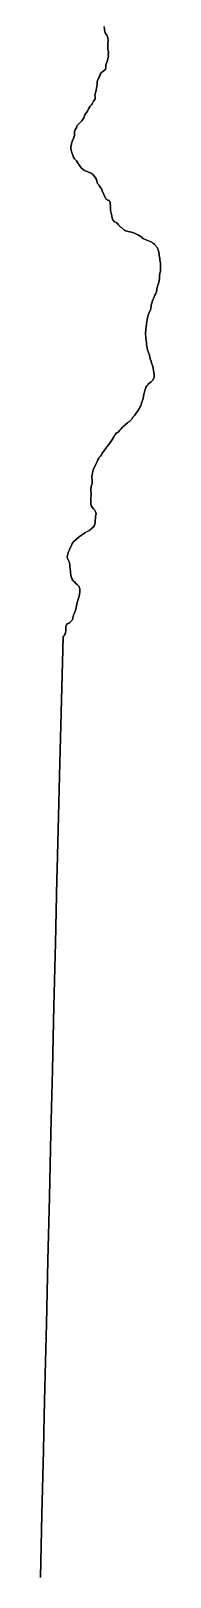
# Model space of a CAD drawing. Header units: inches. Extents: x 141448 to 685535, y 3466439 to 4099221.
# Drawn here: x 288528 to 291573, y 3940774 to 3979986 of the extents above; entities that cross this region are included whole.
import ezdxf

# ---------------------------------------------------------------- set-up
doc = ezdxf.new("R2010")
doc.units = ezdxf.units.IN
doc.header["$MEASUREMENT"] = 0
doc.layers.add('az_county', color=7, linetype='Continuous')

msp = doc.modelspace()

# ---------------------------------------------------------------- linework, layer by layer
at = {"layer": 'az_county'}
for points in [[(290139.3125, 3980101.5), (290162.71875, 3979967.25), (290171.21875, 3979934.75), (290207.3125, 3979881.75), (290235.8125, 3979815.25), (290245.3125, 3979741), (290237.09375, 3979670.25), (290238, 3979656.75), (290232.21875, 3979580.5), (290236.71875, 3979563.25), (290240.09375, 3979522.75), (290248.40625, 3979484.25), (290250.21875, 3979454.25), (290252.5, 3979444.25), (290252.5, 3979416.25), (290247.71875, 3979389.5), (290250.5, 3979348.5), (290248.71875, 3979322.25), (290239.21875, 3979277.75), (290228, 3979234.75), (290208.71875, 3979186.25), (290188.3125, 3979122.25), (290185.21875, 3979079.25), (290183.21875, 3979050.75), (290178.90625, 3979021), (290173.09375, 3979005.75), (290153.21875, 3978989.25), (290118, 3978968.5), (290109.90625, 3978959.5), (290071.40625, 3978926.75), (290044.90625, 3978886.75), (290039, 3978866.25), (290023.8125, 3978840.25), (290013.5, 3978816), (289995.8125, 3978786.25), (289966.09375, 3978707.75), (289962.09375, 3978660.75), (289964, 3978609.25), (289961.40625, 3978600.75), (289957.71875, 3978569), (289950.40625, 3978541.75), (289940.71875, 3978485.75), (289930, 3978437.5), (289922.3125, 3978420.5), (289910.8125, 3978340.75), (289916, 3978327.25), (289914, 3978259.25), (289908.3125, 3978250.25), (289872, 3978207.75), (289839.5, 3978140.25), (289818.21875, 3978110.25), (289787.5, 3978076.25), (289746.5, 3978010.25), (289725.40625, 3977966.75), (289702.09375, 3977929.75), (289694.40625, 3977913.75), (289669.90625, 3977880.5), (289655.3125, 3977855.25), (289638, 3977815.75), (289625.71875, 3977778.75), (289614.90625, 3977759.25), (289577.21875, 3977707.75), (289541.09375, 3977672.75), (289534.8125, 3977662.75), (289497.40625, 3977628.5), (289482.5, 3977617.25), (289458.71875, 3977588.25), (289449.8125, 3977567.75), (289439.90625, 3977532.5), (289404.6875, 3977483.25), (289399.375, 3977465.5), (289391.46875, 3977410), (289389.78125, 3977385), (289390.96875, 3977353.25), (289388.1875, 3977336.25), (289365.1875, 3977257.25), (289353.5625, 3977228.75), (289337.375, 3977214.25), (289337.6875, 3977198.25), (289334.96875, 3977187.5), (289313.5625, 3977126.75), (289300.1875, 3977042.25), (289297.78125, 3977015.25), (289303.875, 3976954), (289311.46875, 3976939.25), (289335.78125, 3976872.75), (289343.28125, 3976857.25), (289366.875, 3976787.75), (289387.375, 3976746.25), (289405.28125, 3976726.75), (289422.0625, 3976712.5), (289442.28125, 3976688.25), (289467.1875, 3976651.75), (289481.1875, 3976620.75), (289491.375, 3976612), (289500.875, 3976600.25), (289536.46875, 3976548), (289566.1875, 3976508.25), (289594.28125, 3976487.5), (289608.0625, 3976471.25), (289648.375, 3976445.25), (289654.46875, 3976444.25), (289662.28125, 3976437.75), (289708.96875, 3976422.25), (289745.1875, 3976403.75), (289769.375, 3976395.75), (289821.375, 3976371.5), (289846.6875, 3976352.75), (289864.5625, 3976336.25), (289900.875, 3976291.75), (289922.1875, 3976261.25), (289945.0625, 3976217.25), (289963.5625, 3976139.75), (289963.375, 3976129.5), (289972.875, 3976117.25), (290006.96875, 3976083.25), (290017.6875, 3976068.5), (290046.46875, 3976015.25), (290071.96875, 3975984.25), (290095.28125, 3975932.25), (290116.0625, 3975873.25), (290123.6875, 3975859.75), (290135.46875, 3975839.25), (290186.78125, 3975726.25), (290192.78125, 3975721.25), (290202.28125, 3975708.25), (290233.1875, 3975696.5), (290247.78125, 3975693.25), (290270.78125, 3975682.75), (290282.0625, 3975670.25), (290286.78125, 3975661.75), (290294.78125, 3975636.5), (290299.1875, 3975609.5), (290301.46875, 3975549), (290299.46875, 3975536.75), (290302.78125, 3975522.75), (290304.96875, 3975453.5), (290308.1875, 3975429), (290339.46875, 3975294.25), (290349.78125, 3975233.75), (290360.6875, 3975196.25), (290407.78125, 3975145), (290448.28125, 3975126.5), (290490.875, 3975090.25), (290505.375, 3975067.75), (290531.28125, 3975041), (290539.6875, 3975028.75), (290557.46875, 3975008.75), (290589.46875, 3974992.75), (290637.46875, 3974952.5), (290668.1875, 3974931.25), (290675.875, 3974919.25), (290727.96875, 3974904.25), (290748.6875, 3974900.75), (290754.1875, 3974897.5), (290835.5625, 3974881.25), (290914.96875, 3974855), (290962.0625, 3974833.25), (291011.5625, 3974807.25), (291054.375, 3974781.75), (291107.96875, 3974744.75), (291121.46875, 3974724.75), (291138.375, 3974712.25), (291271.6875, 3974666.75), (291355.0625, 3974627.75), (291380.875, 3974606.25), (291401.28125, 3974592.25), (291419.78125, 3974570), (291455.6875, 3974534.25), (291466.28125, 3974517), (291492.96875, 3974483.5), (291501.5625, 3974455.25), (291514.375, 3974426.25), (291526.28125, 3974383.75), (291540.5625, 3974307.75), (291539.6875, 3974294.75), (291551.28125, 3974218.75), (291554.1875, 3974199.75), (291553.96875, 3974186.75), (291566.28125, 3974132.75), (291570.78125, 3974086.75), (291573.0625, 3974021.25), (291569.1875, 3973893.75), (291556.5625, 3973846.75), (291549.78125, 3973785.75), (291545.0625, 3973762.75), (291547.46875, 3973730.25), (291546.0625, 3973696.25), (291529.1875, 3973616.25), (291513.28125, 3973559.25), (291505.6875, 3973545.25), (291501.6875, 3973525.25), (291490.46875, 3973490), (291467.28125, 3973368.25), (291442.1875, 3973308.25), (291429.46875, 3973283.5), (291402.46875, 3973216.75), (291385.28125, 3973182.75), (291360.78125, 3973121), (291360.46875, 3973109.25), (291337.46875, 3973031), (291323.375, 3972939), (291305.875, 3972890.5), (291295.6875, 3972870.5), (291292.96875, 3972857.25), (291287.78125, 3972843.75), (291276.96875, 3972823.75), (291262.6875, 3972778.75), (291244.78125, 3972710.25), (291233.1875, 3972654.75), (291227.28125, 3972613.75), (291226.0625, 3972605.25), (291219.46875, 3972583), (291216.28125, 3972554.5), (291214.1875, 3972522.25), (291206.46875, 3972497.25), (291205.1875, 3972485.75), (291202.0625, 3972426.75), (291198.1875, 3972402.75), (291194.28125, 3972340.75), (291201.78125, 3972189), (291206.46875, 3972163.25), (291220.96875, 3972038.5), (291220.1875, 3972023.75), (291224.6875, 3971993.75), (291245.6875, 3971901.5), (291288.875, 3971766), (291291.78125, 3971750), (291299.46875, 3971727.25), (291312.96875, 3971674.25), (291331.78125, 3971613.25), (291334.0625, 3971595.75), (291373.78125, 3971476.25), (291397.78125, 3971384.75), (291406.78125, 3971319.25), (291410.6875, 3971276.75), (291408.5625, 3971201.5), (291390.1875, 3971146.25), (291380.1875, 3971129.75), (291334.96875, 3971084.25), (291257.15625, 3971026.75), (291247.9375, 3971014.75), (291227.34375, 3970989), (291201.75, 3970939.25), (291181.53125, 3970889.25), (291171.34375, 3970855.75), (291166.75, 3970829), (291145.84375, 3970767), (291138.65625, 3970720), (291133.15625, 3970665.25), (291117.15625, 3970610.25), (291093.9375, 3970557.25), (291088.25, 3970541), (291081.75, 3970511.75), (291070.4375, 3970481.75), (291051.65625, 3970448.5), (291040.9375, 3970423), (290998.4375, 3970350.25), (290958.65625, 3970294.25), (290928.25, 3970256.75), (290912.65625, 3970229.5), (290871.75, 3970187.75), (290851.75, 3970150.75), (290840.53125, 3970135), (290782.4375, 3970081.25), (290755.25, 3970063.75), (290733.65625, 3970047), (290668.75, 3969988.5), (290624.84375, 3969954.75), (290607.4375, 3969936), (290564.65625, 3969886.25), (290544.75, 3969859.25), (290494.65625, 3969813.75), (290471.84375, 3969796.25), (290460.15625, 3969790.25), (290422.34375, 3969749.25), (290387.4375, 3969695.25), (290373.03125, 3969669.25), (290369.25, 3969658.75), (290338.03125, 3969606.75), (290295.75, 3969551.5), (290260.25, 3969496.25), (290206.34375, 3969428.75), (290190.75, 3969409.25), (290154.65625, 3969356.25), (290138.4375, 3969328.25), (290094.25, 3969274), (290074.9375, 3969236.75), (290048.25, 3969203.75), (290040.75, 3969191.5), (290018.4375, 3969167.75), (290011.4375, 3969153.25), (289985.9375, 3969112.75), (289941.34375, 3969011.25), (289898.25, 3968932.75), (289863.65625, 3968857.25), (289854.03125, 3968818.25), (289846.75, 3968771.5), (289837.25, 3968739.25), (289829.75, 3968677), (289828.34375, 3968656.75), (289835.65625, 3968596.25), (289837.75, 3968512), (289820.53125, 3968456), (289817.84375, 3968432.75), (289810.15625, 3968404.25), (289804.25, 3968364.5), (289803.9375, 3968340.25), (289808.53125, 3968312.5), (289811.65625, 3968267.75), (289811.125, 3968221.5), (289812.71875, 3968201.75), (289808.3125, 3968133), (289802.21875, 3968085.25), (289801.40625, 3968016.25), (289806.40625, 3967969.75), (289816.625, 3967950.25), (289841.21875, 3967910.25), (289874.5, 3967869.75), (289894.21875, 3967840.25), (289907.625, 3967820.25), (289925.625, 3967792.75), (289934, 3967773.75), (289938, 3967750.25), (289930.125, 3967704), (289923.125, 3967674.75), (289922.40625, 3967663.75), (289911.21875, 3967541.25), (289912.625, 3967507.5), (289894.90625, 3967451.5), (289871.71875, 3967410.25), (289805.5, 3967346.25), (289787.625, 3967332.25), (289766.625, 3967319.75), (289756.125, 3967310.25), (289711.21875, 3967289.75), (289649.625, 3967255.25), (289510.125, 3967156.25), (289445.21875, 3967100.75), (289374.625, 3967035.25), (289335.5, 3966984.25), (289314.71875, 3966939.25), (289294.125, 3966902.25), (289267.125, 3966842.75), (289260.8125, 3966822.5), (289233.125, 3966755.75), (289221.71875, 3966721.75), (289219.71875, 3966707.5), (289210.21875, 3966680.75), (289209.21875, 3966649), (289216.71875, 3966606.25), (289254.3125, 3966518.25), (289268.90625, 3966457.25), (289270.21875, 3966415.75), (289290.71875, 3966273.25), (289293.5, 3966239), (289297.21875, 3966194.75), (289304, 3966152), (289319.90625, 3966100.5), (289350.125, 3966053.25), (289374.8125, 3966024.75), (289390, 3966011.25), (289423.8125, 3965974.25), (289469.3125, 3965937.75), (289499.625, 3965901.75), (289512.125, 3965876.75), (289523.40625, 3965841.75), (289526.21875, 3965821), (289526.90625, 3965776.25), (289513.625, 3965686.25), (289498.21875, 3965624), (289492.5, 3965604.5), (289479.90625, 3965574.75), (289464.625, 3965516.75), (289459.90625, 3965488.25), (289440.71875, 3965407.75), (289436.5, 3965360.75), (289423.8125, 3965323), (289421.21875, 3965307.75), (289414.3125, 3965296.75), (289397.8125, 3965245.25), (289366.40625, 3965169.75), (289349.71875, 3965103.25), (289349.625, 3965091.25), (289345.625, 3965071.75), (289333.71875, 3965046.75), (289325, 3965031.5), (289274.90625, 3964983.25), (289247.71875, 3964967), (289228.125, 3964960.5), (289206.5, 3964946.75), (289186.125, 3964926.75), (289175.21875, 3964891.25), (289172.625, 3964872.5), (289170.5, 3964849.75), (289171.21875, 3964807.75), (289169, 3964770.5), (289160.5, 3964724.75), (289151.625, 3964696.75), (289139.6875, 3964670), (289116.6875, 3964638), (289104.875, 3964628), (289100.59375, 3964621.25), (289100.28125, 3964613), (289061.28125, 3963017.75), (289021.875, 3961422.75), (288988.5625, 3960075.75), (288955.34375, 3958732.75), (288946.34375, 3958472), (288908.0625, 3956862), (288869.8125, 3955250), (288831.625, 3953642.25), (288793.3125, 3952030), (288755.09375, 3950419.5), (288716.78125, 3948805), (288678.59375, 3947196.75), (288640.5625, 3945590), (288623.46875, 3944866), (288604.46875, 3943980.5), (288566.125, 3942373.5), (288527.71875, 3940764.5)], [(288527.71875, 3940764.5), (288566.125, 3942373.5), (288604.46875, 3943980.5), (288623.46875, 3944866), (288640.5625, 3945590), (288678.59375, 3947196.75), (288716.78125, 3948805), (288755.09375, 3950419.5), (288793.3125, 3952030), (288831.625, 3953642.25), (288869.8125, 3955250), (288908.0625, 3956862), (288946.34375, 3958472), (288955.34375, 3958732.75), (288988.5625, 3960075.75), (289021.875, 3961422.75), (289061.28125, 3963017.75), (289100.28125, 3964613), (289100.59375, 3964621.25), (289104.875, 3964628), (289116.6875, 3964638), (289139.6875, 3964670), (289151.625, 3964696.75), (289160.5, 3964724.75), (289169, 3964770.5), (289171.21875, 3964807.75), (289170.5, 3964849.75), (289172.625, 3964872.5), (289175.21875, 3964891.25), (289186.125, 3964926.75), (289206.5, 3964946.75), (289228.125, 3964960.5), (289247.71875, 3964967), (289274.90625, 3964983.25), (289325, 3965031.5), (289333.71875, 3965046.75), (289345.625, 3965071.75), (289349.625, 3965091.25), (289349.71875, 3965103.25), (289366.40625, 3965169.75), (289397.8125, 3965245.25), (289414.3125, 3965296.75), (289421.21875, 3965307.75), (289423.8125, 3965323), (289436.5, 3965360.75), (289440.71875, 3965407.75), (289459.90625, 3965488.25), (289464.625, 3965516.75), (289479.90625, 3965574.75), (289492.5, 3965604.5), (289498.21875, 3965624), (289513.625, 3965686.25), (289526.90625, 3965776.25), (289526.21875, 3965821), (289523.40625, 3965841.75), (289512.125, 3965876.75), (289499.625, 3965901.75), (289469.3125, 3965937.75), (289423.8125, 3965974.25), (289390, 3966011.25), (289374.8125, 3966024.75), (289350.125, 3966053.25), (289319.90625, 3966100.5), (289304, 3966152), (289297.21875, 3966194.75), (289293.5, 3966239), (289290.71875, 3966273.25), (289270.21875, 3966415.75), (289268.90625, 3966457.25), (289254.3125, 3966518.25), (289216.71875, 3966606.25), (289209.21875, 3966649), (289210.21875, 3966680.75), (289219.71875, 3966707.5), (289221.71875, 3966721.75), (289233.125, 3966755.75), (289260.8125, 3966822.5), (289267.125, 3966842.75), (289294.125, 3966902.25), (289314.71875, 3966939.25), (289335.5, 3966984.25), (289374.625, 3967035.25), (289445.21875, 3967100.75), (289510.125, 3967156.25), (289649.625, 3967255.25), (289711.21875, 3967289.75), (289756.125, 3967310.25), (289766.625, 3967319.75), (289787.625, 3967332.25), (289805.5, 3967346.25), (289871.71875, 3967410.25), (289894.90625, 3967451.5), (289912.625, 3967507.5), (289911.21875, 3967541.25), (289922.40625, 3967663.75), (289923.125, 3967674.75), (289930.125, 3967704), (289938, 3967750.25), (289934, 3967773.75), (289925.625, 3967792.75), (289907.625, 3967820.25), (289894.21875, 3967840.25), (289874.5, 3967869.75), (289841.21875, 3967910.25), (289816.625, 3967950.25), (289806.40625, 3967969.75), (289801.40625, 3968016.25), (289802.21875, 3968085.25), (289808.3125, 3968133), (289812.71875, 3968201.75), (289811.125, 3968221.5), (289811.65625, 3968267.75), (289808.53125, 3968312.5), (289803.9375, 3968340.25), (289804.25, 3968364.5), (289810.15625, 3968404.25), (289817.84375, 3968432.75), (289820.53125, 3968456), (289837.75, 3968512), (289835.65625, 3968596.25), (289828.34375, 3968656.75), (289829.75, 3968677), (289837.25, 3968739.25), (289846.75, 3968771.5), (289854.03125, 3968818.25), (289863.65625, 3968857.25), (289898.25, 3968932.75), (289941.34375, 3969011.25), (289985.9375, 3969112.75), (290011.4375, 3969153.25), (290018.4375, 3969167.75), (290040.75, 3969191.5), (290048.25, 3969203.75), (290074.9375, 3969236.75), (290094.25, 3969274), (290138.4375, 3969328.25), (290154.65625, 3969356.25), (290190.75, 3969409.25), (290206.34375, 3969428.75), (290260.25, 3969496.25), (290295.75, 3969551.5), (290338.03125, 3969606.75), (290369.25, 3969658.75), (290373.03125, 3969669.25), (290387.4375, 3969695.25), (290422.34375, 3969749.25), (290460.15625, 3969790.25), (290471.84375, 3969796.25), (290494.65625, 3969813.75), (290544.75, 3969859.25), (290564.65625, 3969886.25), (290607.4375, 3969936), (290624.84375, 3969954.75), (290668.75, 3969988.5), (290733.65625, 3970047), (290755.25, 3970063.75), (290782.4375, 3970081.25), (290840.53125, 3970135), (290851.75, 3970150.75), (290871.75, 3970187.75), (290912.65625, 3970229.5), (290928.25, 3970256.75), (290958.65625, 3970294.25), (290998.4375, 3970350.25), (291040.9375, 3970423), (291051.65625, 3970448.5), (291070.4375, 3970481.75), (291081.75, 3970511.75), (291088.25, 3970541), (291093.9375, 3970557.25), (291117.15625, 3970610.25), (291133.15625, 3970665.25), (291138.65625, 3970720), (291145.84375, 3970767), (291166.75, 3970829), (291171.34375, 3970855.75), (291181.53125, 3970889.25), (291201.75, 3970939.25), (291227.34375, 3970989), (291247.9375, 3971014.75), (291257.15625, 3971026.75), (291334.96875, 3971084.25), (291380.1875, 3971129.75), (291390.1875, 3971146.25), (291408.5625, 3971201.5), (291410.6875, 3971276.75), (291406.78125, 3971319.25), (291397.78125, 3971384.75), (291373.78125, 3971476.25), (291334.0625, 3971595.75), (291331.78125, 3971613.25), (291312.96875, 3971674.25), (291299.46875, 3971727.25), (291291.78125, 3971750), (291288.875, 3971766), (291245.6875, 3971901.5), (291224.6875, 3971993.75), (291220.1875, 3972023.75), (291220.96875, 3972038.5), (291206.46875, 3972163.25), (291201.78125, 3972189), (291194.28125, 3972340.75), (291198.1875, 3972402.75), (291202.0625, 3972426.75), (291205.1875, 3972485.75), (291206.46875, 3972497.25), (291214.1875, 3972522.25), (291216.28125, 3972554.5), (291219.46875, 3972583), (291226.0625, 3972605.25), (291227.28125, 3972613.75), (291233.1875, 3972654.75), (291244.78125, 3972710.25), (291262.6875, 3972778.75), (291276.96875, 3972823.75), (291287.78125, 3972843.75), (291292.96875, 3972857.25), (291295.6875, 3972870.5), (291305.875, 3972890.5), (291323.375, 3972939), (291337.46875, 3973031), (291360.46875, 3973109.25), (291360.78125, 3973121), (291385.28125, 3973182.75), (291402.46875, 3973216.75), (291429.46875, 3973283.5), (291442.1875, 3973308.25), (291467.28125, 3973368.25), (291490.46875, 3973490), (291501.6875, 3973525.25), (291505.6875, 3973545.25), (291513.28125, 3973559.25), (291529.1875, 3973616.25), (291546.0625, 3973696.25), (291547.46875, 3973730.25), (291545.0625, 3973762.75), (291549.78125, 3973785.75), (291556.5625, 3973846.75), (291569.1875, 3973893.75), (291573.0625, 3974021.25), (291570.78125, 3974086.75), (291566.28125, 3974132.75), (291553.96875, 3974186.75), (291554.1875, 3974199.75), (291551.28125, 3974218.75), (291539.6875, 3974294.75), (291540.5625, 3974307.75), (291526.28125, 3974383.75), (291514.375, 3974426.25), (291501.5625, 3974455.25), (291492.96875, 3974483.5), (291466.28125, 3974517), (291455.6875, 3974534.25), (291419.78125, 3974570), (291401.28125, 3974592.25), (291380.875, 3974606.25), (291355.0625, 3974627.75), (291271.6875, 3974666.75), (291138.375, 3974712.25), (291121.46875, 3974724.75), (291107.96875, 3974744.75), (291054.375, 3974781.75), (291011.5625, 3974807.25), (290962.0625, 3974833.25), (290914.96875, 3974855), (290835.5625, 3974881.25), (290754.1875, 3974897.5), (290748.6875, 3974900.75), (290727.96875, 3974904.25), (290675.875, 3974919.25), (290668.1875, 3974931.25), (290637.46875, 3974952.5), (290589.46875, 3974992.75), (290557.46875, 3975008.75), (290539.6875, 3975028.75), (290531.28125, 3975041), (290505.375, 3975067.75), (290490.875, 3975090.25), (290448.28125, 3975126.5), (290407.78125, 3975145), (290360.6875, 3975196.25), (290349.78125, 3975233.75), (290339.46875, 3975294.25), (290308.1875, 3975429), (290304.96875, 3975453.5), (290302.78125, 3975522.75), (290299.46875, 3975536.75), (290301.46875, 3975549), (290299.1875, 3975609.5), (290294.78125, 3975636.5), (290286.78125, 3975661.75), (290282.0625, 3975670.25), (290270.78125, 3975682.75), (290247.78125, 3975693.25), (290233.1875, 3975696.5), (290202.28125, 3975708.25), (290192.78125, 3975721.25), (290186.78125, 3975726.25), (290135.46875, 3975839.25), (290123.6875, 3975859.75), (290116.0625, 3975873.25), (290095.28125, 3975932.25), (290071.96875, 3975984.25), (290046.46875, 3976015.25), (290017.6875, 3976068.5), (290006.96875, 3976083.25), (289972.875, 3976117.25), (289963.375, 3976129.5), (289963.5625, 3976139.75), (289945.0625, 3976217.25), (289922.1875, 3976261.25), (289900.875, 3976291.75), (289864.5625, 3976336.25), (289846.6875, 3976352.75), (289821.375, 3976371.5), (289769.375, 3976395.75), (289745.1875, 3976403.75), (289708.96875, 3976422.25), (289662.28125, 3976437.75), (289654.46875, 3976444.25), (289648.375, 3976445.25), (289608.0625, 3976471.25), (289594.28125, 3976487.5), (289566.1875, 3976508.25), (289536.46875, 3976548), (289500.875, 3976600.25), (289491.375, 3976612), (289481.1875, 3976620.75), (289467.1875, 3976651.75), (289442.28125, 3976688.25), (289422.0625, 3976712.5), (289405.28125, 3976726.75), (289387.375, 3976746.25), (289366.875, 3976787.75), (289343.28125, 3976857.25), (289335.78125, 3976872.75), (289311.46875, 3976939.25), (289303.875, 3976954), (289297.78125, 3977015.25), (289300.1875, 3977042.25), (289313.5625, 3977126.75), (289334.96875, 3977187.5), (289337.6875, 3977198.25), (289337.375, 3977214.25), (289353.5625, 3977228.75), (289365.1875, 3977257.25), (289388.1875, 3977336.25), (289390.96875, 3977353.25), (289389.78125, 3977385), (289391.46875, 3977410), (289399.375, 3977465.5), (289404.6875, 3977483.25), (289439.90625, 3977532.5), (289449.8125, 3977567.75), (289458.71875, 3977588.25), (289482.5, 3977617.25), (289497.40625, 3977628.5), (289534.8125, 3977662.75), (289541.09375, 3977672.75), (289577.21875, 3977707.75), (289614.90625, 3977759.25), (289625.71875, 3977778.75), (289638, 3977815.75), (289655.3125, 3977855.25), (289669.90625, 3977880.5), (289694.40625, 3977913.75), (289702.09375, 3977929.75), (289725.40625, 3977966.75), (289746.5, 3978010.25), (289787.5, 3978076.25), (289818.21875, 3978110.25), (289839.5, 3978140.25), (289872, 3978207.75), (289908.3125, 3978250.25), (289914, 3978259.25), (289916, 3978327.25), (289910.8125, 3978340.75), (289922.3125, 3978420.5), (289930, 3978437.5), (289940.71875, 3978485.75), (289950.40625, 3978541.75), (289957.71875, 3978569), (289961.40625, 3978600.75), (289964, 3978609.25), (289962.09375, 3978660.75), (289966.09375, 3978707.75), (289995.8125, 3978786.25), (290013.5, 3978816), (290023.8125, 3978840.25), (290039, 3978866.25), (290044.90625, 3978886.75), (290071.40625, 3978926.75), (290109.90625, 3978959.5), (290118, 3978968.5), (290153.21875, 3978989.25), (290173.09375, 3979005.75), (290178.90625, 3979021), (290183.21875, 3979050.75), (290185.21875, 3979079.25), (290188.3125, 3979122.25), (290208.71875, 3979186.25), (290228, 3979234.75), (290239.21875, 3979277.75), (290248.71875, 3979322.25), (290250.5, 3979348.5), (290247.71875, 3979389.5), (290252.5, 3979416.25), (290252.5, 3979444.25), (290250.21875, 3979454.25), (290248.40625, 3979484.25), (290240.09375, 3979522.75), (290236.71875, 3979563.25), (290232.21875, 3979580.5), (290238, 3979656.75), (290237.09375, 3979670.25), (290245.3125, 3979741), (290235.8125, 3979815.25), (290207.3125, 3979881.75), (290171.21875, 3979934.75), (290162.71875, 3979967.25), (290139.3125, 3980101.5)]]:
    msp.add_lwpolyline(points, dxfattribs=at)

doc.saveas('drawing.dxf')
